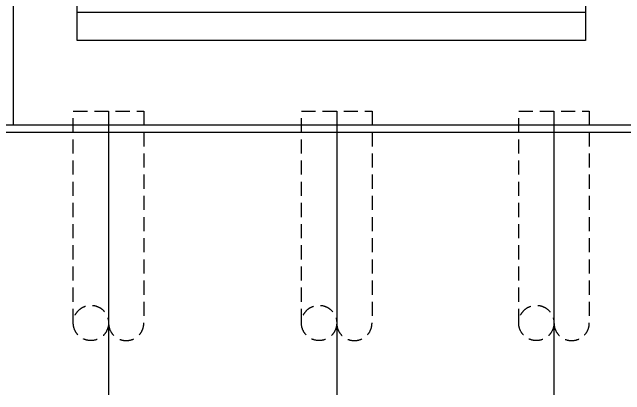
# Model space of a CAD drawing. Header units: millimetres. Extents: x 5349504 to 6791112, y -2212455 to -2153443.
# Drawn here: x 6287034 to 6291373, y -2203632 to -2200924 of the extents above; entities that cross this region are included whole.
import ezdxf

# ---------------------------------------------------------------- set-up
doc = ezdxf.new("R2010")
doc.units = ezdxf.units.MM
doc.header["$LTSCALE"] = 400
doc.linetypes.add('HIDDEN', pattern=[0.375, 0.25, -0.125])
doc.layers.get('DEFPOINTS').update_dxf_attribs({"color": 140})
for name, color, linetype in [('3ELEV', 3, 'Continuous'), ('CONC', 2, 'Continuous'), ('GRND', 8, 'Continuous'), ('HID_UG', 5, 'HIDDEN')]:
    doc.layers.add(name, color=color, linetype=linetype)

# ---------------------------------------------------------------- blocks, each defined once
blk = doc.blocks.new('PHC500 EL')
at = {"layer": 'DEFPOINTS'}
blk.add_line((0, 100), (0, -1908.5), dxfattribs=at)
at = {"layer": 'HID_UG'}
blk.add_lwpolyline([(-250, -1400), (-250, 100), (250, 100), (250, -1400)], dxfattribs=at)
blk.add_circle((-125, -1400), 125, dxfattribs=at)
blk.add_arc((125, -1400), 125, 180, 0, dxfattribs=at)

msp = doc.modelspace()

# ---------------------------------------------------------------- linework, layer by layer
at = {"layer": '3ELEV'}
msp.add_lwpolyline([(6287493.9, -2200923.6), (6291093.9, -2200923.6)], dxfattribs=at)
at = {"layer": 'CONC'}
for points in [[(6291093.9, -2197923.6), (6291543.9, -2197923.6), (6291543.9, -2201723.6), (6287043.9, -2201723.6), (6287043.9, -2197923.6), (6287493.9, -2197923.6)], [(6291093.9, -2197923.6), (6291093.9, -2201123.6), (6287493.9, -2201123.6), (6287493.9, -2197923.6)]]:
    msp.add_lwpolyline(points, dxfattribs=at)
at = {"layer": 'GRND'}
msp.add_lwpolyline([(6287043.9, -2201723.6), (6286943.9, -2201723.6), (6286943.9, -2201773.6), (6291643.9, -2201773.6)], dxfattribs=at)

# ---------------------------------------------------------------- block references
at = {"layer": 'HID_UG'}
for p in [(6287716.1, -2201723.6), (6289332.5, -2201723.6), (6290871.6, -2201723.6)]:
    msp.add_blockref('PHC500 EL', p, dxfattribs=at)

doc.saveas('drawing.dxf')
